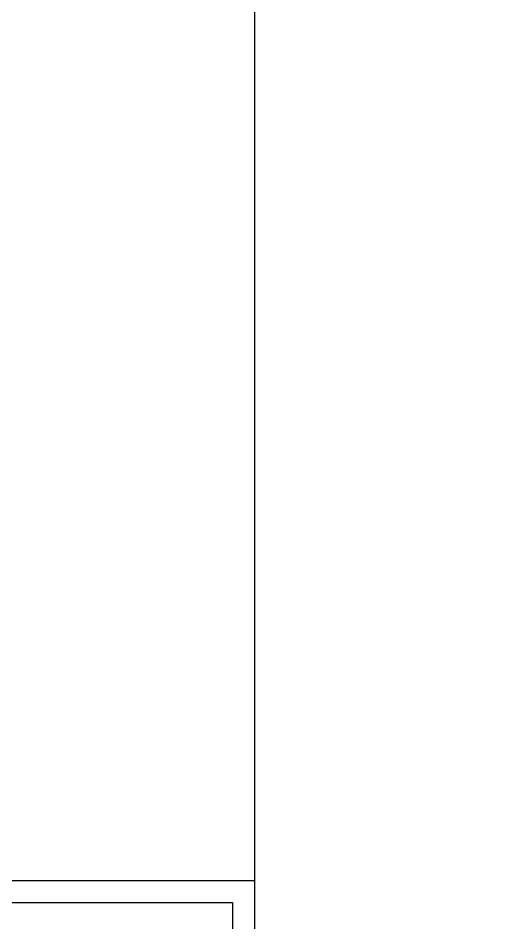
# Model space of a CAD drawing. Header units: millimetres. Extents: x 154 to 5560, y 36 to 724.
# Drawn here: x 2425.3 to 2532.2, y 280.7 to 484.1 of the extents above; entities that cross this region are included whole.
import ezdxf

# ---------------------------------------------------------------- set-up
doc = ezdxf.new("R2010")
doc.units = ezdxf.units.MM
doc.layers.add('KUVVETLİ AKIM', color=90, linetype='Continuous')
doc.layers.add('MİMARİ PLAN', color=8, linetype='Continuous')
pattern_1 = [(0, (0, 0), (0, 2.4933305), [])]

msp = doc.modelspace()

# ---------------------------------------------------------------- hatches: boundary and pattern name
at = {"layer": 'KUVVETLİ AKIM'}
h = msp.add_hatch(dxfattribs=at)
h.set_pattern_fill('_USER', color=256, scale=2.49333, pattern_type=0)
h.set_pattern_definition(pattern_1)
h.paths.add_polyline_path([(2531.729, 420.36), (2531.729, 420.169), (2531.729, 419.857), (2532.232, 419.857, 0.4142136)], flags=17)
h.paths.add_polyline_path([(2532.232, 419.857), (2531.729, 419.857), (2531.729, 420.169), (2531.729, 420.36, 0.4142136), (2531.227, 419.857, 1)])
h = msp.add_hatch(dxfattribs=at)
h.set_pattern_fill('_USER', color=256, scale=2.49333, pattern_type=0)
h.set_pattern_definition(pattern_1)
h.paths.add_polyline_path([(2464.472, 417.817), (2464.137, 417.817), (2464.122, 418.152, 0.4017066), (2463.801, 417.817, 1)], flags=17)
h.paths.add_polyline_path([(2464.122, 418.152), (2464.137, 417.817), (2464.472, 417.817, 0.4268321)])
h.paths.add_polyline_path([(2464.122, 418.152, 0.4017066), (2463.801, 417.817, 1), (2464.472, 417.817), (2464.137, 417.817)], flags=17)
h = msp.add_hatch(dxfattribs=at)
h.set_pattern_fill('_USER', color=256, scale=2.49333, pattern_type=0)
h.set_pattern_definition(pattern_1)
h.paths.add_polyline_path([(2464.122, 418.152, 0.4017066), (2463.801, 417.817, 1), (2464.472, 417.817), (2464.137, 417.817)])

# ---------------------------------------------------------------- linework, layer by layer
at = {"layer": 'MİMARİ PLAN'}
for p, q in [((2403.627, 290.276), (2478.448, 290.276)), ((2478.448, 290.276), (2478.448, 159.574)), ((2403.627, 285.288), (2473.46, 285.288)), ((2473.46, 285.288), (2473.46, 164.562))]:
    msp.add_line(p, q, dxfattribs=at)
msp.add_lwpolyline([(2478.448, 64.297), (2177.17, 64.297), (2177.17, 677.828), (2478.448, 677.828), (2478.448, 64.297)], dxfattribs=at)

doc.saveas('drawing.dxf')
